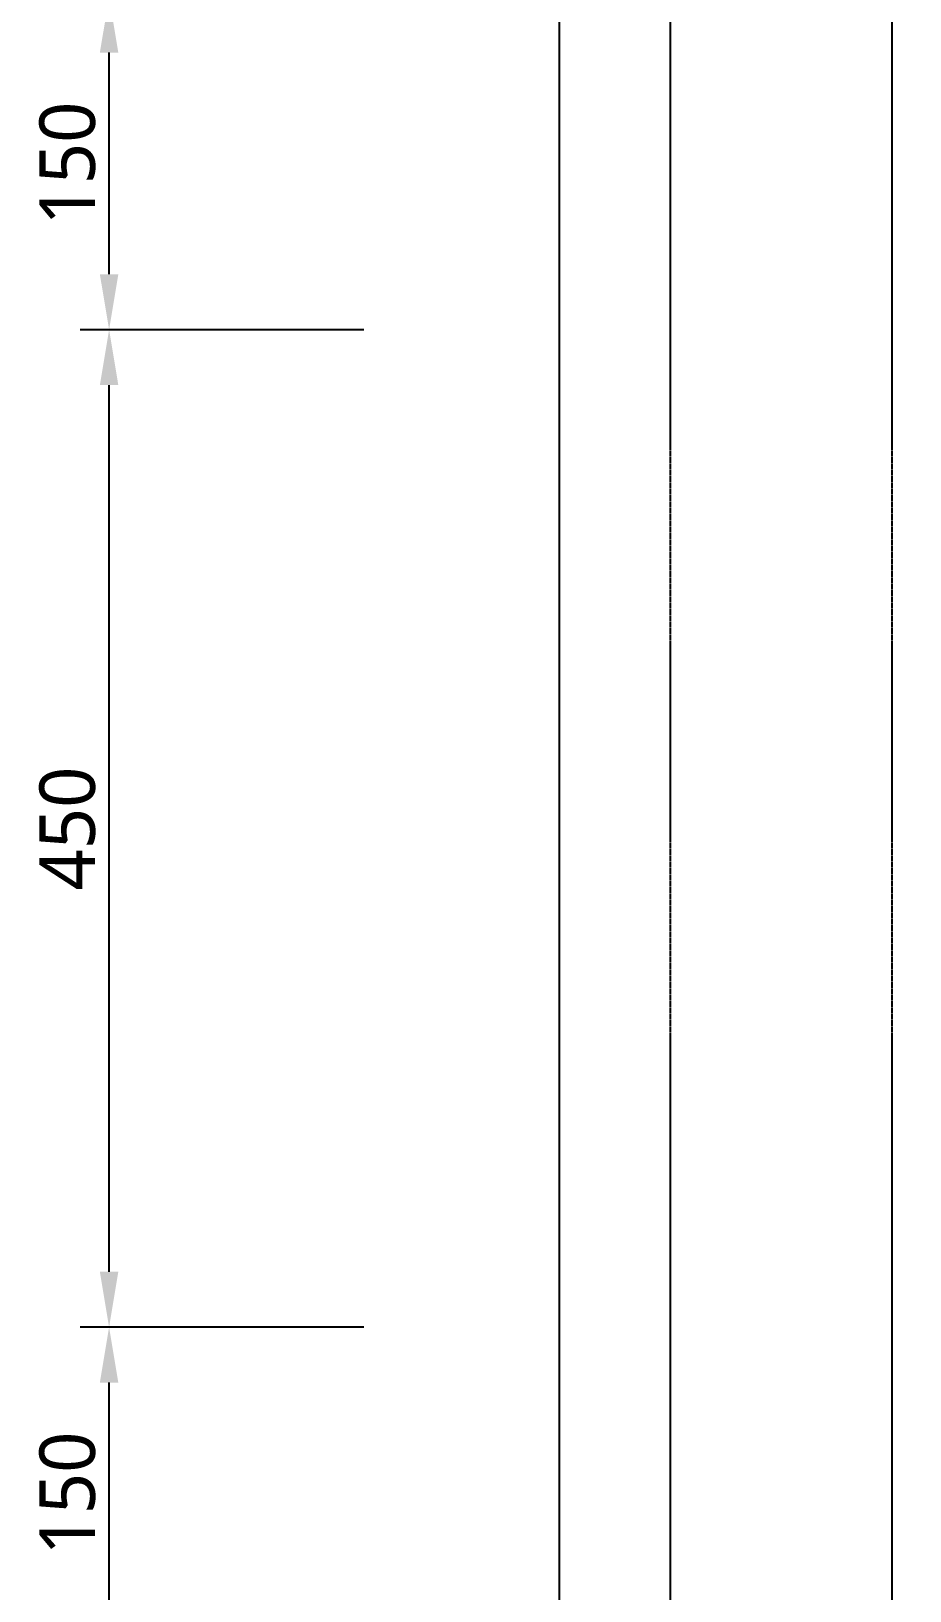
# Model space of a CAD drawing. Header units: millimetres. Extents: x -9013 to 516, y -36629 to 6082.
# Drawn here: x -3007 to -2610, y 4551 to 5254 of the extents above; entities that cross this region are included whole.
import ezdxf

# ---------------------------------------------------------------- set-up
doc = ezdxf.new("R2010")
doc.units = ezdxf.units.MM
doc.header["$LTSCALE"] = 0.05
doc.linetypes.add('CENTER2', pattern=[28.575, 19.05, -3.175, 3.175, -3.175])
doc.layers.get('0').update_dxf_attribs({"lineweight": 18})
doc.layers.get('Defpoints').update_dxf_attribs({"color": 140, "lineweight": 18})
doc.layers.add('1CO', color=4, linetype='Continuous')
doc.layers.add('HWAT___5CS', color=3, linetype='CENTER2')
doc.styles.add('trebuchet_MS', font='trebuc.ttf')
doc.dimstyles.new('MGP', dxfattribs={"dimtxt": 2.5, "dimasz": 2.5, "dimexe": 1.25, "dimexo": 0.625, "dimtad": 1, "dimdec": 0, "dimtxsty": 'trebuchet_MS', "dimcen": 2.5, "dimclrt": 7, "dimadec": 0, "dimazin": 0, "dimtfac": 1, "dimtdec": 0, "dimtmove": 0, "dimatfit": 3, "dimfxl": 1.148294, "dimfxlon": 1, "dimarcsym": 2})

# ---------------------------------------------------------------- blocks, each defined once
blk = doc.blocks.new('*D192')
at = {"color": 0, "lineweight": -2, "transparency": 16777216}
for p, q in [((-2856.68, 4669.46), (-2984.51, 4669.46)), ((-2971.51, 4544.46), (-2971.51, 4644.46)), ((-2856.68, 4519.46), (-2984.51, 4519.46))]:
    blk.add_line(p, q, dxfattribs=at)
at = {"color": 0, "transparency": 16777216}
for points in [[(-2975.68, 4644.46), (-2967.35, 4644.46), (-2971.51, 4669.46)], [(-2975.68, 4544.46), (-2967.35, 4544.46), (-2971.51, 4519.46)]]:
    blk.add_solid(points, dxfattribs=at)
at = {"layer": 'Defpoints', "color": 0, "transparency": 16777216}
for p in [(-2971.51, 4669.46), (-2366.28, 4669.46), (-2216.28, 4519.46)]:
    blk.add_point(p, dxfattribs=at)
at = {"color": 7, "transparency": 16777216, "insert": (-2990.23, 4594.46), "char_height": 25, "attachment_point": 5, "rotation": 90, "style": 'trebuchet_MS'}
blk.add_mtext('150', dxfattribs=at)
blk = doc.blocks.new('*D193')
at = {"color": 0, "lineweight": -2, "transparency": 16777216}
for p, q in [((-2856.68, 5119.46), (-2984.51, 5119.46)), ((-2971.51, 4694.46), (-2971.51, 5094.46)), ((-2856.68, 4669.46), (-2984.51, 4669.46))]:
    blk.add_line(p, q, dxfattribs=at)
at = {"color": 0, "transparency": 16777216}
for points in [[(-2975.68, 5094.46), (-2967.35, 5094.46), (-2971.51, 5119.46)], [(-2975.68, 4694.46), (-2967.35, 4694.46), (-2971.51, 4669.46)]]:
    blk.add_solid(points, dxfattribs=at)
at = {"layer": 'Defpoints', "color": 0, "transparency": 16777216}
for p in [(-2971.51, 5119.46), (-2366.28, 5119.46), (-2216.28, 4669.46)]:
    blk.add_point(p, dxfattribs=at)
at = {"color": 7, "transparency": 16777216, "insert": (-2990.23, 4894.46), "char_height": 25, "attachment_point": 5, "rotation": 90, "style": 'trebuchet_MS'}
blk.add_mtext('450', dxfattribs=at)
blk = doc.blocks.new('*D194')
at = {"color": 0, "lineweight": -2, "transparency": 16777216}
for p, q in [((-2856.68, 5269.46), (-2984.51, 5269.46)), ((-2971.51, 5144.46), (-2971.51, 5244.46)), ((-2856.68, 5119.46), (-2984.51, 5119.46))]:
    blk.add_line(p, q, dxfattribs=at)
at = {"color": 0, "transparency": 16777216}
for points in [[(-2975.68, 5244.46), (-2967.35, 5244.46), (-2971.51, 5269.46)], [(-2975.68, 5144.46), (-2967.35, 5144.46), (-2971.51, 5119.46)]]:
    blk.add_solid(points, dxfattribs=at)
at = {"layer": 'Defpoints', "color": 0, "transparency": 16777216}
for p in [(-2971.51, 5269.46), (-2366.28, 5269.46), (-2216.28, 5119.46)]:
    blk.add_point(p, dxfattribs=at)
at = {"color": 7, "transparency": 16777216, "insert": (-2990.23, 5194.46), "char_height": 25, "attachment_point": 5, "rotation": 90, "style": 'trebuchet_MS'}
blk.add_mtext('150', dxfattribs=at)

msp = doc.modelspace()

# ---------------------------------------------------------------- linework, layer by layer
at = {"layer": '1CO'}
msp.add_line((-2768.36, 3419.46), (-2768.36, 5819.46), dxfattribs=at)
at = {"layer": 'HWAT___5CS'}
for p, q in [((-2718.36, 3419.46), (-2718.36, 5819.46)), ((-2618.36, 3419.46), (-2618.36, 5819.46))]:
    msp.add_line(p, q, dxfattribs=at)

# ---------------------------------------------------------------- dimensions: what is measured, and where the dimension line sits
for base, p1, p2, picture, middle in [((-2971.51, 5269.46), (-2216.28, 5119.46), (-2366.28, 5269.46), '*D194', (-2990.23, 5194.46)), ((-2971.51, 5119.46), (-2216.28, 4669.46), (-2366.28, 5119.46), '*D193', (-2990.23, 4894.46)), ((-2971.51, 4669.46), (-2216.28, 4519.46), (-2366.28, 4669.46), '*D192', (-2990.23, 4594.46))]:
    dim = msp.add_linear_dim(base=base, p1=p1, p2=p2, angle=90, dimstyle='MGP', override={"dimscale": 100, "dimtxt": 0.25, "dimasz": 0.25, "dimexe": 0.13, "dimexo": 0.06, "dimgap": 0.06, "dimarcsym": 1})
    dim.commit()
    dim.dimension.update_dxf_attribs({"geometry": picture, "text_midpoint": middle})

doc.saveas('drawing.dxf')
